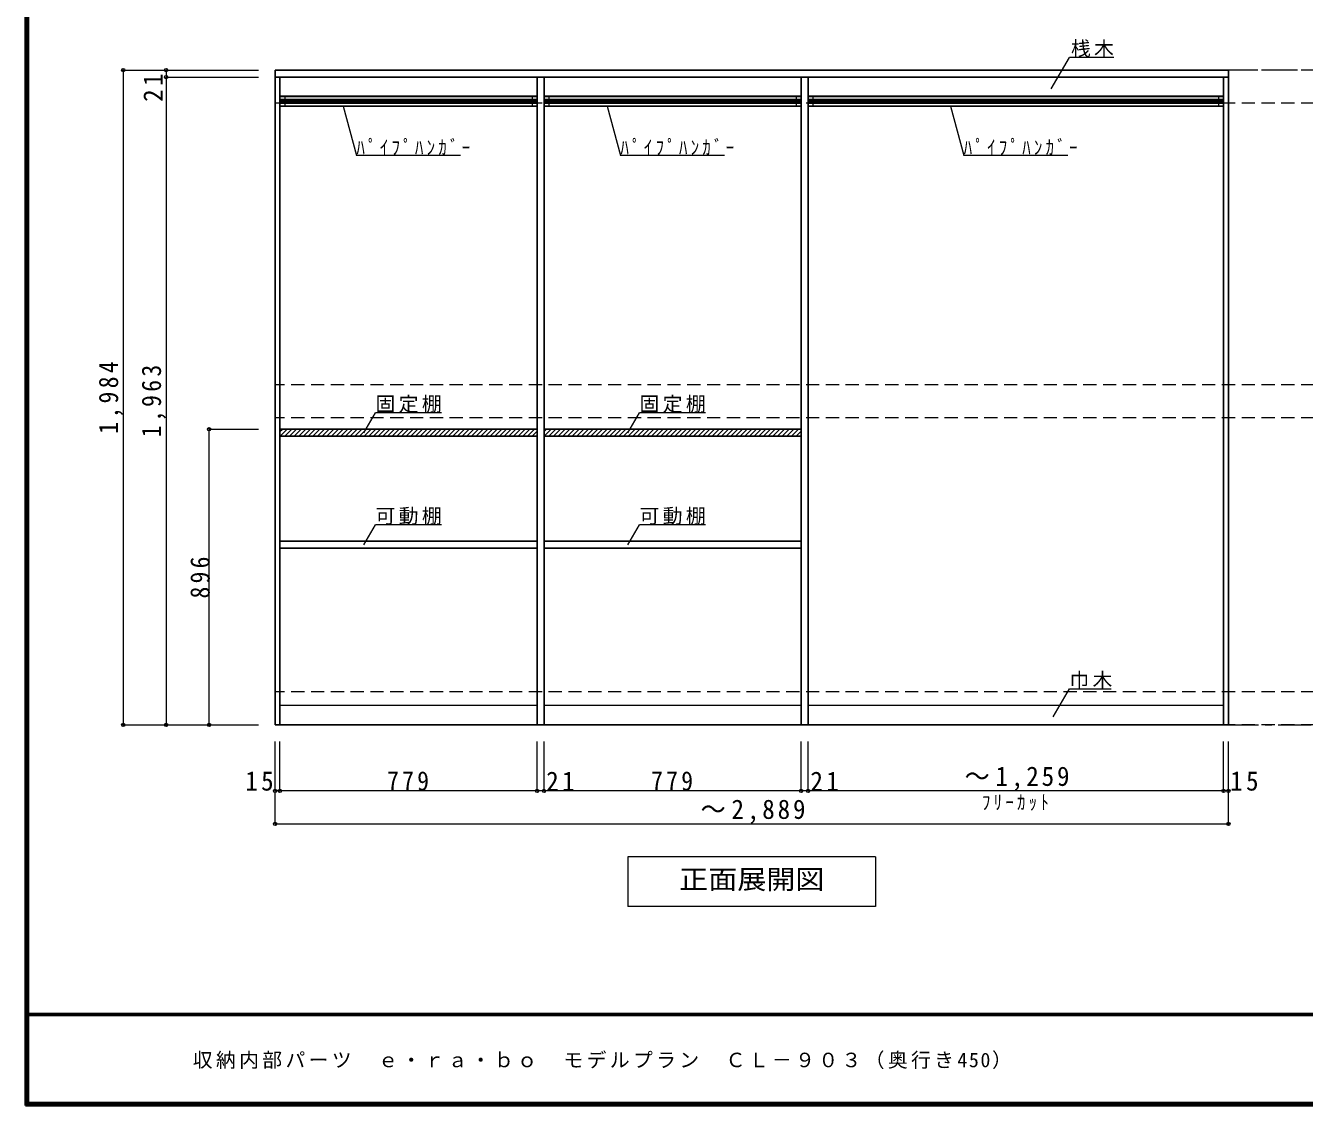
# Model space of a CAD drawing. Units: millimetres at full size, sheet at 1:20. Extents: x -3922 to 3878, y -2932 to 2722.
# Drawn here: x -3922 to -47, y -2864 to 408 of the extents above; entities that cross this region are included whole.
import ezdxf
from ezdxf.enums import TextEntityAlignment as Align

# ---------------------------------------------------------------- set-up
doc = ezdxf.new("R2010")
doc.units = ezdxf.units.MM
doc.header["$LTSCALE"] = 20
doc.header["$PDMODE"] = 32
doc.header["$PDSIZE"] = 10
doc.linetypes.add('CHAIN1', pattern=[8, 5, -1, 1, -1])
doc.linetypes.add('DASHED2', pattern=[3, 2, -1])
for name, color, linetype, lineweight in [('0-2_本体', 2, 'Continuous', 35), ('0-3_固定棚', 3, 'Continuous', 25), ('0-4_可動棚', 2, 'Continuous', 35), ('0-6_ﾊﾟｲﾌﾟﾊﾝｶﾞｰ', 4, 'Continuous', 9), ('0-7_桟木・巾木', 2, 'Continuous', 35), ('0-A_文字', 7, 'Continuous', 18), ('0-B_寸法', 7, 'Continuous', 9), ('0-C_ハッチ', 4, 'Continuous', 9), ('F-1_枠', 6, 'Continuous', 40)]:
    doc.layers.add(name, color=color, linetype=linetype, lineweight=lineweight)
doc.layers.add('F-A_文字', color=7, linetype='Continuous')
doc.styles.add('ＭＳ ゴシック', font='')
doc.styles.get('ＭＳ ゴシック').set_extended_font_data('MS Gothic')

msp = doc.modelspace()

# ---------------------------------------------------------------- linework, layer by layer
at = {"layer": '0-2_本体', "color": 3, "lineweight": 25}
for p, q in [((-277.18, 272.73), (-3166.18, 272.73)), ((-3166.18, -1711.27), (-3166.18, 272.73)), ((-277.18, 272.73), (-277.18, -1711.27)), ((-277.18, 251.73), (-3166.18, 251.73)), ((-3151.18, 251.73), (-3151.18, -1711.27)), ((-2372.18, -1711.27), (-2372.18, 251.73)), ((-2351.18, -1711.27), (-2351.18, 251.73)), ((-1572.18, -1711.27), (-1572.18, 251.73)), ((-1551.18, -1711.27), (-1551.18, 251.73)), ((-292.18, -1711.27), (-292.18, 251.73)), ((-3166.18, -1711.27), (-277.18, -1711.27))]:
    msp.add_line(p, q, dxfattribs=at)
at = {"layer": '0-3_固定棚'}
for p, q in [((-2372.18, -815.27), (-3151.18, -815.27)), ((-3151.18, -815.27), (-3151.18, -836.27)), ((-2372.18, -836.27), (-3151.18, -836.27)), ((-2372.18, -815.27), (-2372.18, -836.27)), ((-1572.18, -815.27), (-2351.18, -815.27)), ((-2351.18, -815.27), (-2351.18, -836.27)), ((-1572.18, -836.27), (-2351.18, -836.27)), ((-1572.18, -815.27), (-1572.18, -836.27))]:
    msp.add_line(p, q, dxfattribs=at)
at = {"layer": '0-4_可動棚', "color": 3, "lineweight": 25}
for p, q in [((-2372.18, -1154.27), (-3151.18, -1154.27)), ((-2372.18, -1154.27), (-2372.18, -1175.27)), ((-1572.18, -1154.27), (-2351.18, -1154.27)), ((-1572.18, -1154.27), (-1572.18, -1175.27))]:
    msp.add_line(p, q, dxfattribs=at)
for points in [[(-2372.18, -1175.27), (-3151.18, -1175.27), (-3151.18, -1154.27)], [(-1572.18, -1175.27), (-2351.18, -1175.27), (-2351.18, -1154.27)]]:
    msp.add_lwpolyline(points, dxfattribs=at)
at = {"layer": '0-6_ﾊﾟｲﾌﾟﾊﾝｶﾞｰ', "color": 3, "lineweight": 25}
for p, q in [((-2372.18, 193.73), (-3151.18, 193.73)), ((-3151.18, 193.73), (-3151.18, 163.73)), ((-2372.18, 163.73), (-3151.18, 163.73)), ((-2372.18, 193.73), (-2372.18, 163.73)), ((-1572.18, 193.73), (-2351.18, 193.73)), ((-2351.18, 193.73), (-2351.18, 163.73)), ((-1572.18, 163.73), (-2351.18, 163.73)), ((-1572.18, 193.73), (-1572.18, 163.73)), ((-292.18, 193.73), (-1551.18, 193.73)), ((-1551.18, 193.73), (-1551.18, 163.73)), ((-292.18, 163.73), (-1551.18, 163.73)), ((-292.18, 193.73), (-292.18, 163.73))]:
    msp.add_line(p, q, dxfattribs=at)
at = {"layer": '0-6_ﾊﾟｲﾌﾟﾊﾝｶﾞｰ'}
for p, q in [((-3151.18, 184.73), (-2372.18, 184.73)), ((-3151.18, 180.73), (-2372.18, 180.73)), ((-3151.18, 176.73), (-2372.18, 176.73)), ((-3151.18, 172.73), (-2372.18, 172.73)), ((-2351.18, 184.73), (-1572.18, 184.73)), ((-2351.18, 180.73), (-1572.18, 180.73)), ((-2351.18, 176.73), (-1572.18, 176.73)), ((-2351.18, 172.73), (-1572.18, 172.73)), ((-1551.18, 184.73), (-292.18, 184.73)), ((-1551.18, 180.73), (-292.18, 180.73)), ((-1551.18, 176.73), (-292.18, 176.73)), ((-1551.18, 172.73), (-292.18, 172.73))]:
    msp.add_line(p, q, dxfattribs=at)
at = {"layer": '0-6_ﾊﾟｲﾌﾟﾊﾝｶﾞｰ', "color": 7, "lineweight": 18}
for p, q in [((-3136.18, 193.73), (-3136.18, 163.73)), ((-2387.18, 193.73), (-2387.18, 163.73)), ((-2336.18, 193.73), (-2336.18, 163.73)), ((-1587.18, 193.73), (-1587.18, 163.73)), ((-1536.18, 193.73), (-1536.18, 163.73)), ((-307.18, 193.73), (-307.18, 163.73))]:
    msp.add_line(p, q, dxfattribs=at)
at = {"layer": '0-7_桟木・巾木', "color": 7, "lineweight": 18}
for p, q in [((-2372.18, 191.73), (-3151.18, 191.73)), ((-1572.18, 191.73), (-2351.18, 191.73)), ((-292.18, 191.73), (-1551.18, 191.73)), ((-3151.18, -1651.27), (-2372.18, -1651.27)), ((-2351.18, -1651.27), (-1572.18, -1651.27)), ((-1551.18, -1651.27), (-292.18, -1651.27))]:
    msp.add_line(p, q, dxfattribs=at)
at = {"layer": '0-A_文字'}
for p, q in [((-814.02, 216.5), (-759.19, 311.47)), ((-624.61, 311.47), (-759.19, 311.47)), ((-2959.43, 163.73), (-2919.42, 14.41)), ((-2159.43, 163.73), (-2119.42, 14.41)), ((-1119.43, 163.73), (-1079.42, 14.41)), ((-2603.94, 14.41), (-2919.42, 14.41)), ((-1803.94, 14.41), (-2119.42, 14.41)), ((-763.94, 14.41), (-1079.42, 14.41)), ((-2896.7, -826.33), (-2861.68, -765.68)), ((-2661.68, -765.68), (-2861.68, -765.68)), ((-2096.7, -826.33), (-2061.68, -765.68)), ((-1861.68, -765.68), (-2061.68, -765.68)), ((-2896.7, -1165.79), (-2861.68, -1105.14)), ((-2661.68, -1105.14), (-2861.68, -1105.14)), ((-2096.7, -1165.79), (-2061.68, -1105.14)), ((-1861.68, -1105.14), (-2061.68, -1105.14)), ((-2096.68, -2111.27), (-2096.68, -2261.27)), ((-1346.68, -2111.27), (-2096.68, -2111.27)), ((-1346.68, -2111.27), (-1346.68, -2261.27)), ((-1346.68, -2261.27), (-2096.68, -2261.27))]:
    msp.add_line(p, q, dxfattribs=at)
at = {"layer": '0-A_文字', "linetype": 'CHAIN1'}
for p, q in [((3451.48, 272.73), (-3166.18, 272.73)), ((-3166.18, -1711.27), (3451.48, -1711.27))]:
    msp.add_line(p, q, dxfattribs=at)
at = {"layer": '0-A_文字'}
msp.add_lwpolyline([(-807.95, -1686.83), (-759.19, -1602.39), (-633.16, -1602.39)], dxfattribs=at)
at = {"layer": '0-B_寸法', "color": 4}
for p, q in [((-3626.18, 272.73), (-3216.18, 272.73)), ((-3496.18, 272.73), (-3496.18, -1711.27)), ((-3496.18, 251.73), (-3216.18, 251.73)), ((-3166.18, -2011.27), (-3166.18, -1761.27)), ((-3151.18, -1911.27), (-3151.18, -1761.27)), ((-2372.18, -1911.27), (-2372.18, -1761.27)), ((-2351.18, -1911.27), (-2351.18, -1761.27)), ((-1572.18, -1911.27), (-1572.18, -1761.27)), ((-1551.18, -1911.27), (-1551.18, -1761.27)), ((-292.18, -1911.27), (-292.18, -1761.27)), ((-277.18, -2011.27), (-277.18, -1761.27)), ((-277.18, -1911.27), (-3166.18, -1911.27)), ((-3166.18, -2011.27), (-277.18, -2011.27))]:
    msp.add_line(p, q, dxfattribs=at)
at = {"layer": '0-B_寸法', "color": 4, "linetype": 'DASHED2'}
for p, q in [((3222.82, 272.73), (-3166.18, 272.73)), ((3222.82, 172.73), (-3166.18, 172.73)), ((3222.82, -681.27), (-3166.18, -681.27)), ((3222.82, -781.27), (-3166.18, -781.27)), ((3222.82, -1611.27), (-3166.18, -1611.27)), ((3222.82, -1711.27), (-3166.18, -1711.27))]:
    msp.add_line(p, q, dxfattribs=at)
at = {"layer": '0-B_寸法', "color": 4}
for points in [[(-3626.18, 272.73), (-3626.18, -1711.27), (-3216.18, -1711.27)], [(-3366.18, -1711.27), (-3366.18, -815.27), (-3216.18, -815.27)]]:
    msp.add_lwpolyline(points, dxfattribs=at)
at = {"layer": '0-B_寸法'}
for p in [(-3626.18, 272.73), (-3496.18, 272.73), (-3496.18, 251.73), (-3366.18, -815.27), (-3626.18, -1711.27), (-3496.18, -1711.27), (-3366.18, -1711.27), (-3166.18, -1911.27), (-3151.18, -1911.27), (-2372.18, -1911.27), (-2351.18, -1911.27), (-1572.18, -1911.27), (-1551.18, -1911.27), (-292.18, -1911.27), (-277.18, -1911.27), (-3166.18, -2011.27), (-277.18, -2011.27)]:
    msp.add_point(p, dxfattribs=at)
at = {"layer": '0-C_ハッチ'}
for p, q in [((-3151.18, -822.63), (-3143.82, -815.27)), ((-3150.68, -836.27), (-3129.68, -815.27)), ((-3136.53, -836.27), (-3115.53, -815.27)), ((-3122.39, -836.27), (-3101.39, -815.27)), ((-3108.25, -836.27), (-3087.25, -815.27)), ((-3094.11, -836.27), (-3073.11, -815.27)), ((-3079.97, -836.27), (-3058.97, -815.27)), ((-3065.82, -836.27), (-3044.82, -815.27)), ((-3051.68, -836.27), (-3030.68, -815.27)), ((-3037.54, -836.27), (-3016.54, -815.27)), ((-3023.4, -836.27), (-3002.4, -815.27)), ((-3009.25, -836.27), (-2988.25, -815.27)), ((-2995.11, -836.27), (-2974.11, -815.27)), ((-2980.97, -836.27), (-2959.97, -815.27)), ((-2966.83, -836.27), (-2945.83, -815.27)), ((-2952.69, -836.27), (-2931.69, -815.27)), ((-2938.54, -836.27), (-2917.54, -815.27)), ((-2924.4, -836.27), (-2903.4, -815.27)), ((-2910.26, -836.27), (-2889.26, -815.27)), ((-2896.12, -836.27), (-2875.12, -815.27)), ((-2881.98, -836.27), (-2860.98, -815.27)), ((-2867.83, -836.27), (-2846.83, -815.27)), ((-2853.69, -836.27), (-2832.69, -815.27)), ((-2839.55, -836.27), (-2818.55, -815.27)), ((-2825.41, -836.27), (-2804.41, -815.27)), ((-2811.26, -836.27), (-2790.26, -815.27)), ((-2797.12, -836.27), (-2776.12, -815.27)), ((-2782.98, -836.27), (-2761.98, -815.27)), ((-2768.84, -836.27), (-2747.84, -815.27)), ((-2754.7, -836.27), (-2733.7, -815.27)), ((-2740.55, -836.27), (-2719.55, -815.27)), ((-2726.41, -836.27), (-2705.41, -815.27)), ((-2712.27, -836.27), (-2691.27, -815.27)), ((-2698.13, -836.27), (-2677.13, -815.27)), ((-2683.99, -836.27), (-2662.99, -815.27)), ((-2669.84, -836.27), (-2648.84, -815.27)), ((-2655.7, -836.27), (-2634.7, -815.27)), ((-2641.56, -836.27), (-2620.56, -815.27)), ((-2627.42, -836.27), (-2606.42, -815.27)), ((-2613.27, -836.27), (-2592.27, -815.27)), ((-2599.13, -836.27), (-2578.13, -815.27)), ((-2584.99, -836.27), (-2563.99, -815.27)), ((-2570.85, -836.27), (-2549.85, -815.27)), ((-2556.71, -836.27), (-2535.71, -815.27)), ((-2542.56, -836.27), (-2521.56, -815.27)), ((-2528.42, -836.27), (-2507.42, -815.27)), ((-2514.28, -836.27), (-2493.28, -815.27)), ((-2500.14, -836.27), (-2479.14, -815.27)), ((-2486, -836.27), (-2465, -815.27)), ((-2471.85, -836.27), (-2450.85, -815.27)), ((-2457.71, -836.27), (-2436.71, -815.27)), ((-2443.57, -836.27), (-2422.57, -815.27)), ((-2429.43, -836.27), (-2408.43, -815.27)), ((-2415.28, -836.27), (-2394.28, -815.27)), ((-2401.14, -836.27), (-2380.14, -815.27)), ((-2387, -836.27), (-2372.18, -821.45)), ((-2372.86, -836.27), (-2372.18, -835.59)), ((-2351.18, -822.63), (-2343.82, -815.27)), ((-2350.68, -836.27), (-2329.68, -815.27)), ((-2336.53, -836.27), (-2315.53, -815.27)), ((-2322.39, -836.27), (-2301.39, -815.27)), ((-2308.25, -836.27), (-2287.25, -815.27)), ((-2294.11, -836.27), (-2273.11, -815.27)), ((-2279.97, -836.27), (-2258.97, -815.27)), ((-2265.82, -836.27), (-2244.82, -815.27)), ((-2251.68, -836.27), (-2230.68, -815.27)), ((-2237.54, -836.27), (-2216.54, -815.27)), ((-2223.4, -836.27), (-2202.4, -815.27)), ((-2209.25, -836.27), (-2188.25, -815.27)), ((-2195.11, -836.27), (-2174.11, -815.27)), ((-2180.97, -836.27), (-2159.97, -815.27)), ((-2166.83, -836.27), (-2145.83, -815.27)), ((-2152.69, -836.27), (-2131.69, -815.27)), ((-2138.54, -836.27), (-2117.54, -815.27)), ((-2124.4, -836.27), (-2103.4, -815.27)), ((-2110.26, -836.27), (-2089.26, -815.27)), ((-2096.12, -836.27), (-2075.12, -815.27)), ((-2081.98, -836.27), (-2060.98, -815.27)), ((-2067.83, -836.27), (-2046.83, -815.27)), ((-2053.69, -836.27), (-2032.69, -815.27)), ((-2039.55, -836.27), (-2018.55, -815.27)), ((-2025.41, -836.27), (-2004.41, -815.27)), ((-2011.26, -836.27), (-1990.26, -815.27)), ((-1997.12, -836.27), (-1976.12, -815.27)), ((-1982.98, -836.27), (-1961.98, -815.27)), ((-1968.84, -836.27), (-1947.84, -815.27)), ((-1954.7, -836.27), (-1933.7, -815.27)), ((-1940.55, -836.27), (-1919.55, -815.27)), ((-1926.41, -836.27), (-1905.41, -815.27)), ((-1912.27, -836.27), (-1891.27, -815.27)), ((-1898.13, -836.27), (-1877.13, -815.27)), ((-1883.99, -836.27), (-1862.99, -815.27)), ((-1869.84, -836.27), (-1848.84, -815.27)), ((-1855.7, -836.27), (-1834.7, -815.27)), ((-1841.56, -836.27), (-1820.56, -815.27)), ((-1827.42, -836.27), (-1806.42, -815.27)), ((-1813.27, -836.27), (-1792.27, -815.27)), ((-1799.13, -836.27), (-1778.13, -815.27)), ((-1784.99, -836.27), (-1763.99, -815.27)), ((-1770.85, -836.27), (-1749.85, -815.27)), ((-1756.71, -836.27), (-1735.71, -815.27)), ((-1742.56, -836.27), (-1721.56, -815.27)), ((-1728.42, -836.27), (-1707.42, -815.27)), ((-1714.28, -836.27), (-1693.28, -815.27)), ((-1700.14, -836.27), (-1679.14, -815.27)), ((-1686, -836.27), (-1665, -815.27)), ((-1671.85, -836.27), (-1650.85, -815.27)), ((-1657.71, -836.27), (-1636.71, -815.27)), ((-1643.57, -836.27), (-1622.57, -815.27)), ((-1629.43, -836.27), (-1608.43, -815.27)), ((-1615.28, -836.27), (-1594.28, -815.27)), ((-1601.14, -836.27), (-1580.14, -815.27)), ((-1587, -836.27), (-1572.18, -821.45)), ((-1572.86, -836.27), (-1572.18, -835.59))]:
    msp.add_line(p, q, dxfattribs=at)
at = {"layer": 'F-1_枠'}
for p, q in [((-3922.03, 2722.29), (-3922.03, -2864.37)), ((-3918.7, 2722.29), (-3918.7, -2864.37)), ((-3915.36, 2722.29), (-3915.36, -2864.37)), ((3877.97, -2587.71), (-3922.03, -2587.71)), ((3877.97, -2591.04), (-3922.03, -2591.04)), ((3877.97, -2857.71), (-3922.03, -2857.71)), ((3877.97, -2861.04), (-3922.03, -2861.04)), ((3877.97, -2864.37), (-3922.03, -2864.37))]:
    msp.add_line(p, q, dxfattribs=at)

# ---------------------------------------------------------------- texts
at = {"layer": '0-A_文字', "style": 'ＭＳ ゴシック', "width": 1.1}
msp.add_text('正面展開図', height=58.65, dxfattribs=at).set_placement((-1941.68, -2226.27), align=Align.BOTTOM_LEFT)
at = {"layer": '0-A_文字', "char_height": 43.99, "attachment_point": 7, "style": 'ＭＳ ゴシック'}
for s, insert in [('\\T1.17;桟木', (-754.61, 311.47)), ('\\T1.39;\\W0.85;ﾊﾟｲﾌﾟﾊﾝｶﾞｰ', (-2919.42, 14.41)), ('\\T1.39;\\W0.85;ﾊﾟｲﾌﾟﾊﾝｶﾞｰ', (-2119.42, 14.41)), ('\\T1.39;\\W0.85;ﾊﾟｲﾌﾟﾊﾝｶﾞｰ', (-1079.42, 14.41)), ('\\T1.17;固定棚', (-2861.68, -765.68)), ('\\T1.17;固定棚', (-2061.68, -765.68)), ('\\T1.17;可動棚', (-2861.68, -1105.14)), ('\\T1.17;可動棚', (-2061.68, -1105.14)), ('\\T1.17;巾木', (-759.19, -1602.39)), ('\\T1.39;\\W0.85;ﾌﾘｰｶｯﾄ', (-1024.18, -1971.27))]:
    msp.add_mtext(s, dxfattribs=dict(at, insert=insert))
at = {"layer": '0-B_寸法', "char_height": 58.65, "attachment_point": 7, "rotation": 90, "style": 'ＭＳ ゴシック'}
for s, insert in [('\\T1.27;\\W0.95;21', (-3506.57, 176.73)), ('\\T1.28;\\W0.9;1,984', (-3626.57, -829.27)), ('\\T1.28;\\W0.9;1,963', (-3496.57, -839.77)), ('\\T1.27;\\W0.9;896', (-3363.47, -1328.27))]:
    msp.add_mtext(s, dxfattribs=dict(at, insert=insert))
at = {"layer": '0-B_寸法', "char_height": 58.65, "attachment_point": 7, "style": 'ＭＳ ゴシック'}
for s, insert in [('\\T1.27;\\W0.95;15', (-3256.47, -1911.27)), ('\\T1.27;\\W0.9;779', (-2826.68, -1911.27)), ('\\T1.27;\\W0.95;21', (-2344.52, -1911.27)), ('\\T1.27;\\W0.9;779', (-2026.68, -1911.27)), ('\\T1.27;\\W0.95;21', (-1543.93, -1911.27)), ('\\T1.23;\\W0.95;～1,259', (-1076.68, -1911.27)), ('\\T1.27;\\W0.95;15', (-272.12, -1911.27)), ('\\T1.23;\\W0.95;～2,889', (-1876.68, -2011.27))]:
    msp.add_mtext(s, dxfattribs=dict(at, insert=insert))
at = {"layer": 'F-A_文字', "insert": (-3415.36, -2754.37), "char_height": 43.99, "attachment_point": 7, "style": 'ＭＳ ゴシック'}
msp.add_mtext('\\T1.17;収納内部パーツ\u3000ｅ・ｒａ・ｂｏ\u3000モデルプラン\u3000ＣＬ－９０３（奥行き450）', dxfattribs=at)

doc.saveas('drawing.dxf')
